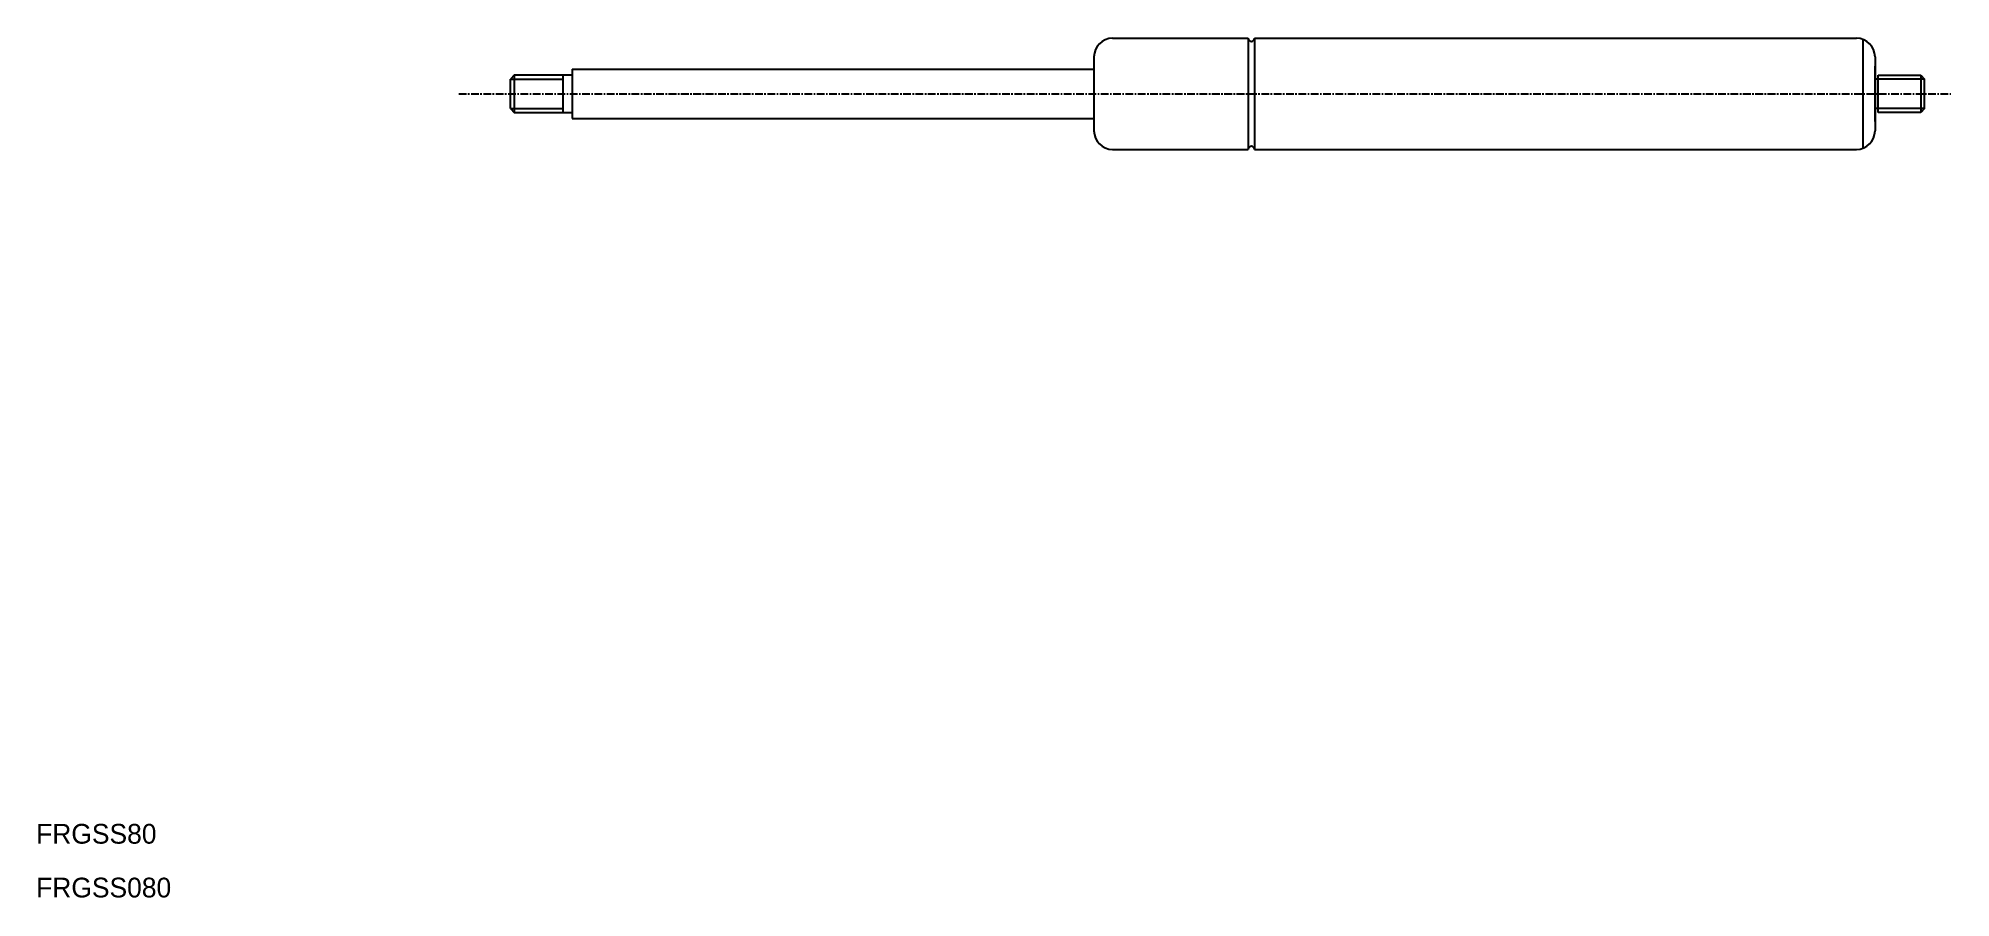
# Model space of a CAD drawing. Extents: x -66 to 243, y 75 to 214.
import ezdxf

# ---------------------------------------------------------------- set-up
doc = ezdxf.new("R2010")
doc.units = 0
doc.linetypes.add('CENTER', pattern=[2, 1.25, -0.25, 0.25, -0.25])
doc.layers.get('0').update_dxf_attribs({"linetype": 'CONTINUOUS'})
doc.layers.add('CENTER', color=1, linetype='CENTER')

msp = doc.modelspace()

# ---------------------------------------------------------------- linework, layer by layer
at = {"color": 7, "linetype": 'CONTINUOUS'}
for p, q in [((107.66, 214.41), (129.66, 214.41)), ((129.66, 214.41), (129.66, 196.41)), ((130.66, 214.41), (228.16, 214.41)), ((130.66, 214.41), (130.66, 196.41)), ((104.66, 211.41), (104.66, 199.41)), ((231.16, 211.41), (231.16, 199.41)), ((20.16, 208.41), (10.76, 208.41)), ((10.76, 208.41), (10.76, 202.41)), ((18.66, 208.41), (18.66, 202.41)), ((20.16, 209.41), (104.66, 209.41)), ((20.16, 209.41), (20.16, 201.41)), ((231.16, 200.91), (231.16, 209.91)), ((231.66, 207.81), (231.16, 207.81)), ((231.66, 208.41), (238.56, 208.41)), ((238.56, 208.41), (238.56, 202.41)), ((10.76, 202.41), (20.16, 202.41)), ((20.16, 201.41), (104.66, 201.41)), ((231.66, 203.01), (231.16, 203.01)), ((238.56, 202.41), (231.66, 202.41)), ((107.66, 196.41), (129.66, 196.41)), ((130.66, 196.41), (228.16, 196.41))]:
    msp.add_line(p, q, dxfattribs=at)
at = {"color": 3, "linetype": 'CONTINUOUS'}
for p, q in [((229.16, 214.24), (229.16, 196.58)), ((10.16, 207.81), (18.66, 207.81)), ((239.16, 207.81), (231.66, 207.81)), ((10.16, 203.01), (18.66, 203.01)), ((239.16, 203.01), (231.66, 203.01))]:
    msp.add_line(p, q, dxfattribs=at)
for p, q in [((10.76, 208.41), (10.16, 207.81)), ((10.16, 203.01), (10.16, 207.81)), ((231.66, 202.41), (231.66, 208.41)), ((238.56, 208.41), (239.16, 207.81)), ((239.16, 203.01), (239.16, 207.81)), ((10.16, 203.01), (10.76, 202.41)), ((239.16, 203.01), (238.56, 202.41))]:
    msp.add_line(p, q)
at = {"color": 7, "linetype": 'CONTINUOUS'}
for centre, radius, start, end in [((107.66, 211.41), 3, 90, 180), ((130.16, 214.41), 0.5, 180, 0), ((228.16, 211.41), 3, 0, 90), ((107.66, 199.41), 3, 180, 270), ((228.16, 199.41), 3, 270, 0), ((130.16, 196.41), 0.5, 0, 180)]:
    msp.add_arc(centre, radius, start, end, dxfattribs=at)
at = {"layer": 'CENTER', "color": 1, "linetype": 'CENTER'}
msp.add_line((1.77, 205.41), (243.42, 205.41), dxfattribs=at)

# ---------------------------------------------------------------- texts
at = {"color": 7, "linetype": 'CONTINUOUS'}
for s, p in [('FRGSS80', (-66.67, 83.96)), ('FRGSS080', (-66.67, 75.25))]:
    msp.add_text(s, height=3.2, dxfattribs=at).set_placement(p)

doc.saveas('drawing.dxf')
